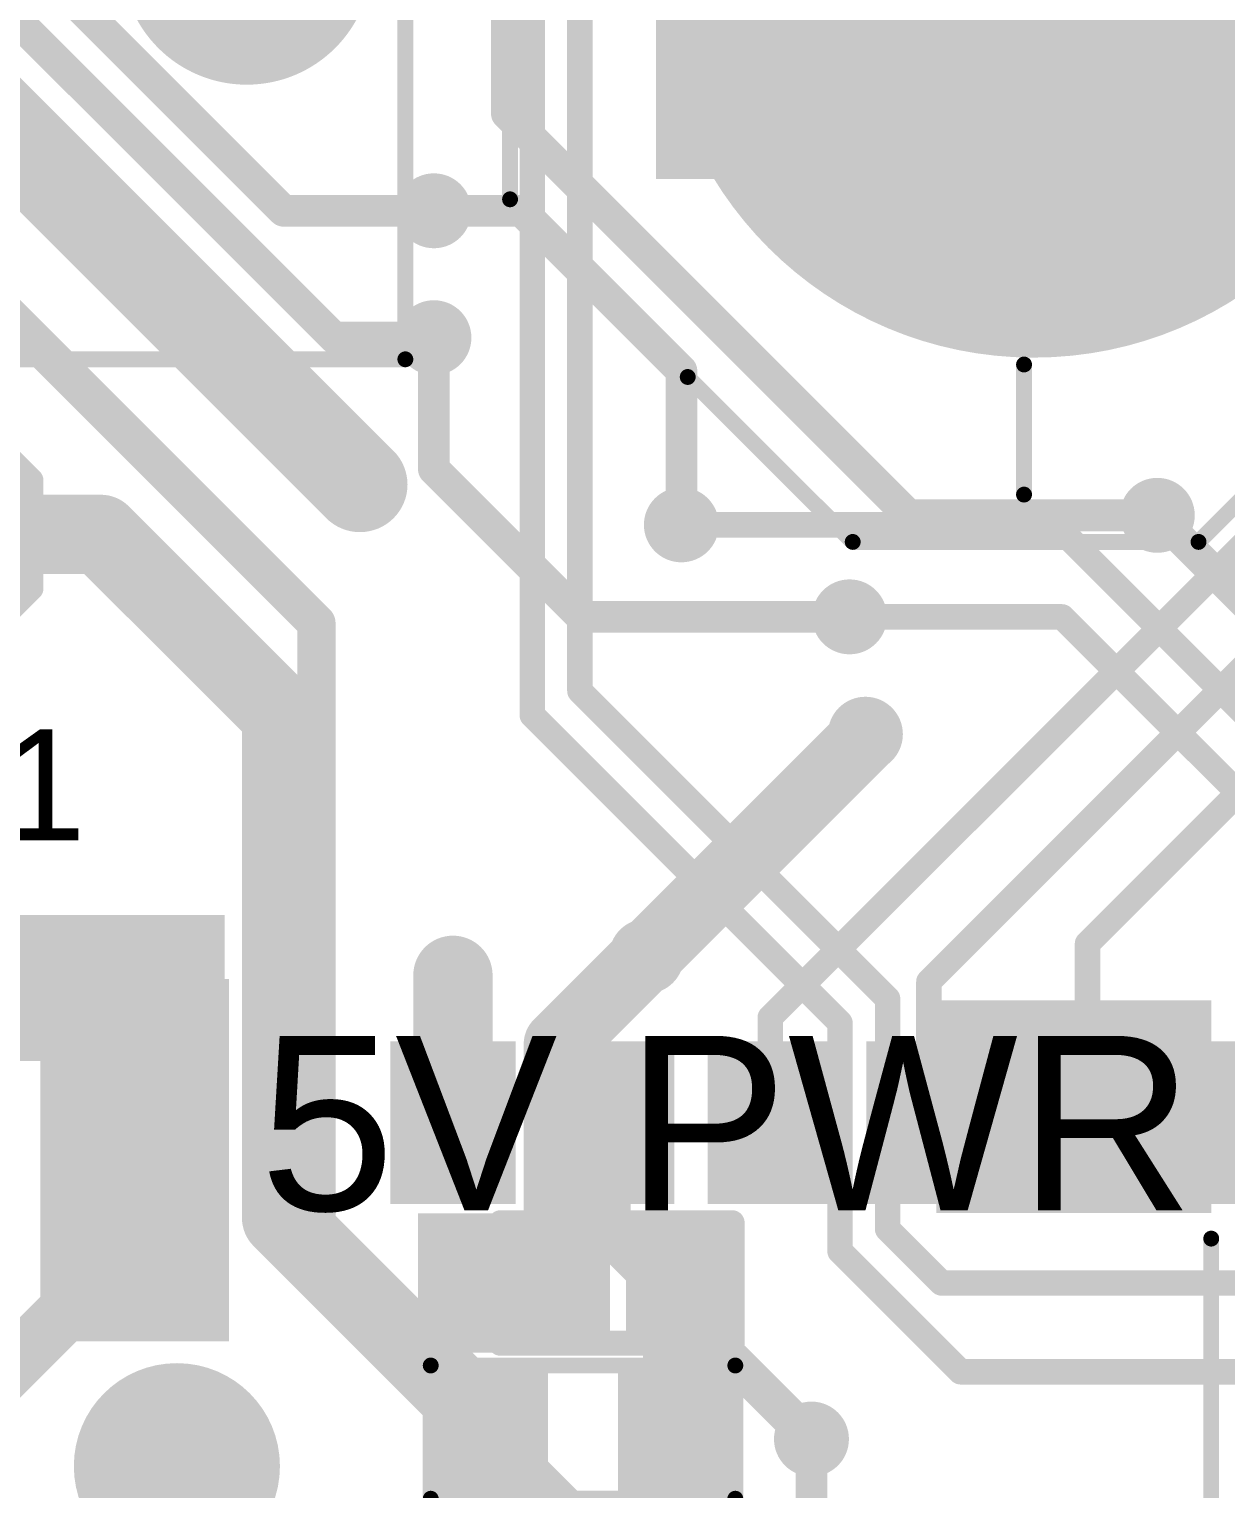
# Model space of a CAD drawing. Header units: millimetres. Extents: x -1.41 to 1.41, y -0.13 to 2.68.
# Drawn here: x -0.4586 to -0.0814, y 0.3071 to 0.7672 of the extents above; entities that cross this region are included whole.
import ezdxf

# ---------------------------------------------------------------- set-up
doc = ezdxf.new("R2010")
doc.units = ezdxf.units.MM
doc.header["$MEASUREMENT"] = 0
for name, color, linetype in [('BottomLayer', 5, 'Continuous'), ('BottomPaste', 16, 'Continuous'), ('BottomSolder', 6, 'Continuous'), ('Mechanical2', 216, 'Continuous'), ('MultiLayer', 9, 'Continuous'), ('PadHoleLayer', 156, 'Continuous'), ('TopLayer', 1, 'Continuous'), ('TopOverlay', 2, 'Continuous'), ('TopPaste', 8, 'Continuous'), ('TopSolder', 216, 'Continuous'), ('ViaHoleLayer', 16, 'Continuous')]:
    doc.layers.add(name, color=color, linetype=linetype)
doc.styles.add('Arial', font='', dxfattribs={"height": 0.2})
doc.styles.get('Arial').set_extended_font_data('Arial')

# ---------------------------------------------------------------- blocks, each defined once
blk = doc.blocks.new('TACTILE_SWITCH_13MM_ACTUATOR_8')
at = {"layer": 'TopLayer'}
for points in [[(-0.20669, 0.11811), (-0.12795, 0.11811), (-0.12795, 0.05906), (-0.20669, 0.05906)], [(0.12795, 0.11811), (0.20669, 0.11811), (0.20669, 0.05906), (0.12795, 0.05906)], [(-0.20669, -0.05906), (-0.12795, -0.05906), (-0.12795, -0.11811), (-0.20669, -0.11811)], [(0.12795, -0.05906), (0.20669, -0.05906), (0.20669, -0.11811), (0.12795, -0.11811)]]:
    blk.add_hatch(color=1, dxfattribs=at).paths.add_polyline_path(points)
at = {"layer": 'TopPaste'}
for points in [[(-0.20669, 0.11811), (-0.12795, 0.11811), (-0.12795, 0.05906), (-0.20669, 0.05906)], [(0.12795, 0.11811), (0.20669, 0.11811), (0.20669, 0.05906), (0.12795, 0.05906)], [(-0.20669, -0.05906), (-0.12795, -0.05906), (-0.12795, -0.11811), (-0.20669, -0.11811)], [(0.12795, -0.05906), (0.20669, -0.05906), (0.20669, -0.11811), (0.12795, -0.11811)]]:
    blk.add_hatch(color=8, dxfattribs=at).paths.add_polyline_path(points)
at = {"layer": 'TopSolder'}
for points in [[(-0.21069, 0.12211), (-0.12395, 0.12211), (-0.12395, 0.05506), (-0.21069, 0.05506)], [(0.12395, 0.12211), (0.21069, 0.12211), (0.21069, 0.05506), (0.12395, 0.05506)], [(-0.21069, -0.05506), (-0.12395, -0.05506), (-0.12395, -0.12211), (-0.21069, -0.12211)], [(0.12395, -0.05506), (0.21069, -0.05506), (0.21069, -0.12211), (0.12395, -0.12211)]]:
    blk.add_hatch(color=216, dxfattribs=at).paths.add_polyline_path(points)
at = {"layer": 'TopOverlay', "const_width": 0.005}
for points in [[(0.094, 0.121), (-0.09, 0.121)], [(-0.124, 0.047), (-0.124, -0.047)], [(0.124, 0.047), (0.124, -0.047)], [(0.094, -0.121), (-0.09, -0.121)]]:
    blk.add_lwpolyline(points, dxfattribs=at)
at = {"layer": 'TopOverlay', "const_width": 0.0025}
for points in [[(-0.09125, 0.121, 1), (-0.08875, 0.121, 1)], [(0.09275, 0.121, 1), (0.09525, 0.121, 1)], [(-0.12525, 0.047, 1), (-0.12275, 0.047, 1)], [(0.12275, 0.047, 1), (0.12525, 0.047, 1)], [(-0.12525, -0.047, 1), (-0.12275, -0.047, 1)], [(0.12275, -0.047, 1), (0.12525, -0.047, 1)], [(-0.09125, -0.121, 1), (-0.08875, -0.121, 1)], [(0.09275, -0.121, 1), (0.09525, -0.121, 1)]]:
    blk.add_lwpolyline(points, format="xyb", close=True, dxfattribs=at)
blk = doc.blocks.new('RES0603_9')
at = {"layer": 'TopLayer'}
for points in [[(-0.015, 0.0175), (-0.015, -0.0175), (-0.045, -0.0175), (-0.045, 0.0175)], [(0.045, 0.0175), (0.045, -0.0175), (0.015, -0.0175), (0.015, 0.0175)]]:
    blk.add_hatch(color=1, dxfattribs=at).paths.add_polyline_path(points)
at = {"layer": 'TopPaste'}
for points in [[(-0.015, 0.0175), (-0.015, -0.0175), (-0.045, -0.0175), (-0.045, 0.0175)], [(0.045, 0.0175), (0.045, -0.0175), (0.015, -0.0175), (0.015, 0.0175)]]:
    blk.add_hatch(color=8, dxfattribs=at).paths.add_polyline_path(points)
at = {"layer": 'TopSolder'}
for points in [[(-0.011, 0.0215), (-0.011, -0.0215), (-0.049, -0.0215), (-0.049, 0.0215)], [(0.049, 0.0215), (0.049, -0.0215), (0.011, -0.0215), (0.011, 0.0215)]]:
    blk.add_hatch(color=216, dxfattribs=at).paths.add_polyline_path(points)
at = {"layer": 'TopOverlay', "const_width": 0.005}
for points in [[(0.048, 0.021), (-0.048, 0.021)], [(-0.048, 0.021), (-0.048, -0.021)], [(0.048, 0.021), (0.048, -0.021)], [(0.048, -0.021), (-0.048, -0.021)]]:
    blk.add_lwpolyline(points, dxfattribs=at)
at = {"layer": 'TopOverlay', "const_width": 0.0025}
for points in [[(-0.04925, 0.021, 1), (-0.04675, 0.021, 1)], [(-0.04925, 0.021, 1), (-0.04675, 0.021, 1)], [(0.04675, 0.021, 1), (0.04925, 0.021, 1)], [(0.04675, 0.021, 1), (0.04925, 0.021, 1)], [(-0.04925, -0.021, 1), (-0.04675, -0.021, 1)], [(-0.04925, -0.021, 1), (-0.04675, -0.021, 1)], [(0.04675, -0.021, 1), (0.04925, -0.021, 1)], [(0.04675, -0.021, 1), (0.04925, -0.021, 1)]]:
    blk.add_lwpolyline(points, format="xyb", close=True, dxfattribs=at)
blk = doc.blocks.new('0855115001_42')
at = {"layer": 'BottomLayer'}
h = blk.add_hatch(color=5, dxfattribs=at)
edge = h.paths.add_edge_path()
edge.add_arc((0.175, 0.175), 0.03543, 0, 360)
at = {"layer": 'BottomSolder'}
h = blk.add_hatch(color=6, dxfattribs=at)
edge = h.paths.add_edge_path()
edge.add_arc((0.175, 0.175), 0.03943, 0, 360)
at = {"layer": 'MultiLayer'}
h = blk.add_hatch(color=9, dxfattribs=at)
edge = h.paths.add_edge_path()
edge.add_arc((0.175, 0.175), 0.03543, 0, 360)
at = {"layer": 'TopLayer'}
h = blk.add_hatch(color=1, dxfattribs=at)
edge = h.paths.add_edge_path()
edge.add_arc((0.175, 0.175), 0.03543, 0, 360)
at = {"layer": 'TopSolder'}
h = blk.add_hatch(color=216, dxfattribs=at)
edge = h.paths.add_edge_path()
edge.add_arc((0.175, 0.175), 0.03943, 0, 360)
at = {"layer": 'TopOverlay', "const_width": 0.005}
for points in [[(0.301, 0.225), (-0.302, 0.225)], [(0.301, -0.372), (0.301, 0.225)]]:
    blk.add_lwpolyline(points, dxfattribs=at)
at = {"layer": 'TopOverlay', "const_width": 0.0025}
blk.add_lwpolyline([(0.29975, 0.225, 1), (0.30225, 0.225, 1)], format="xyb", close=True, dxfattribs=at)
blk.add_lwpolyline([(0.29975, 0.225, 1), (0.30225, 0.225, 1)], format="xyb", close=True, dxfattribs=at)
blk = doc.blocks.new('M55_7012642R_B_124')
at = {"layer": 'BottomLayer'}
for points in [[(0.37461, -0.04331), (0.42185, -0.04331), (0.42185, -0.14961), (0.37461, -0.14961)], [(0.06575, -0.12992), (0.03425, -0.12992), (0.03425, -0.08661), (0.06575, -0.08661)], [(0.11575, -0.12992), (0.08425, -0.12992), (0.08425, -0.08661), (0.11575, -0.08661)], [(0.16575, -0.12992), (0.13425, -0.12992), (0.13425, -0.08661), (0.16575, -0.08661)], [(0.21575, -0.12992), (0.18425, -0.12992), (0.18425, -0.08661), (0.21575, -0.08661)], [(0.26575, -0.12992), (0.23425, -0.12992), (0.23425, -0.08661), (0.26575, -0.08661)], [(0.31575, -0.12992), (0.28425, -0.12992), (0.28425, -0.08661), (0.31575, -0.08661)]]:
    blk.add_hatch(color=5, dxfattribs=at).paths.add_polyline_path(points)
at = {"layer": 'BottomPaste'}
for points in [[(0.37461, -0.04331), (0.42185, -0.04331), (0.42185, -0.14961), (0.37461, -0.14961)], [(0.06575, -0.12992), (0.03425, -0.12992), (0.03425, -0.08661), (0.06575, -0.08661)], [(0.11575, -0.12992), (0.08425, -0.12992), (0.08425, -0.08661), (0.11575, -0.08661)], [(0.16575, -0.12992), (0.13425, -0.12992), (0.13425, -0.08661), (0.16575, -0.08661)], [(0.21575, -0.12992), (0.18425, -0.12992), (0.18425, -0.08661), (0.21575, -0.08661)], [(0.26575, -0.12992), (0.23425, -0.12992), (0.23425, -0.08661), (0.26575, -0.08661)], [(0.31575, -0.12992), (0.28425, -0.12992), (0.28425, -0.08661), (0.31575, -0.08661)]]:
    blk.add_hatch(color=16, dxfattribs=at).paths.add_polyline_path(points)
at = {"layer": 'BottomSolder'}
h = blk.add_hatch(color=6, dxfattribs=at)
edge = h.paths.add_edge_path()
edge.add_arc((0.38701, 0), 0.004, 0, 360)
for points in [[(0.37061, -0.03931), (0.42585, -0.03931), (0.42585, -0.15361), (0.37061, -0.15361)], [(0.06975, -0.13392), (0.03025, -0.13392), (0.03025, -0.08261), (0.06975, -0.08261)], [(0.11975, -0.13392), (0.08025, -0.13392), (0.08025, -0.08261), (0.11975, -0.08261)], [(0.16975, -0.13392), (0.13025, -0.13392), (0.13025, -0.08261), (0.16975, -0.08261)], [(0.21975, -0.13392), (0.18025, -0.13392), (0.18025, -0.08261), (0.21975, -0.08261)], [(0.26975, -0.13392), (0.23025, -0.13392), (0.23025, -0.08261), (0.26975, -0.08261)], [(0.31975, -0.13392), (0.28025, -0.13392), (0.28025, -0.08261), (0.31975, -0.08261)]]:
    blk.add_hatch(color=6, dxfattribs=at).paths.add_polyline_path(points)
at = {"layer": 'PadHoleLayer'}
h = blk.add_hatch(color=156, dxfattribs=at)
edge = h.paths.add_edge_path()
edge.add_arc((0.38701, 0), 0.03248, 0, 360)
at = {"layer": 'TopSolder'}
h = blk.add_hatch(color=216, dxfattribs=at)
edge = h.paths.add_edge_path()
edge.add_arc((0.38701, 0), 0.004, 0, 360)
blk = doc.blocks.new('LED_0402_127')
at = {"layer": 'TopLayer'}
for points in [[(-0.03091, 0.01417), (-0.0065, 0.01417), (-0.0065, -0.01417), (-0.03091, -0.01417)], [(0.0065, 0.01417), (0.03091, 0.01417), (0.03091, -0.01417), (0.0065, -0.01417)]]:
    blk.add_hatch(color=1, dxfattribs=at).paths.add_polyline_path(points)
at = {"layer": 'TopOverlay'}
blk.add_hatch(color=2, dxfattribs=at).paths.add_polyline_path([(0.037, -0.022), (0.063, -0.022), (0.063, 0.022), (0.037, 0.022)])
at = {"layer": 'TopPaste'}
for points in [[(-0.03091, 0.01417), (-0.0065, 0.01417), (-0.0065, -0.01417), (-0.03091, -0.01417)], [(0.0065, 0.01417), (0.03091, 0.01417), (0.03091, -0.01417), (0.0065, -0.01417)]]:
    blk.add_hatch(color=8, dxfattribs=at).paths.add_polyline_path(points)
at = {"layer": 'TopSolder'}
for points in [[(-0.03491, 0.01817), (-0.0025, 0.01817), (-0.0025, -0.01817), (-0.03491, -0.01817)], [(0.0025, 0.01817), (0.03491, 0.01817), (0.03491, -0.01817), (0.0025, -0.01817)]]:
    blk.add_hatch(color=216, dxfattribs=at).paths.add_polyline_path(points)
at = {"layer": 'TopOverlay', "const_width": 0.00787}
for points in [[(-0.036, 0.019), (-0.036, -0.019)], [(0.037, 0.019), (-0.036, 0.019)], [(0.037, 0.019), (0.037, -0.019)], [(0.037, -0.019), (-0.036, -0.019)]]:
    blk.add_lwpolyline(points, dxfattribs=at)
at = {"layer": 'TopOverlay', "const_width": 0.00394}
for points in [[(-0.03797, 0.019, 1), (-0.03403, 0.019, 1)], [(-0.03797, 0.019, 1), (-0.03403, 0.019, 1)], [(0.03503, 0.019, 1), (0.03897, 0.019, 1)], [(0.03503, 0.019, 1), (0.03897, 0.019, 1)], [(-0.03797, -0.019, 1), (-0.03403, -0.019, 1)], [(-0.03797, -0.019, 1), (-0.03403, -0.019, 1)], [(0.03503, -0.019, 1), (0.03897, -0.019, 1)], [(0.03503, -0.019, 1), (0.03897, -0.019, 1)]]:
    blk.add_lwpolyline(points, format="xyb", close=True, dxfattribs=at)
blk = doc.blocks.new('PRT_10474_129')
at = {"layer": 'BottomLayer'}
h = blk.add_hatch(color=5, dxfattribs=at)
edge = h.paths.add_edge_path()
edge.add_arc((-0.14173, 0), 0.11417, 0, 360)
at = {"layer": 'BottomSolder'}
h = blk.add_hatch(color=6, dxfattribs=at)
edge = h.paths.add_edge_path()
edge.add_arc((-0.14173, 0), 0.11817, 0, 360)
at = {"layer": 'MultiLayer'}
h = blk.add_hatch(color=9, dxfattribs=at)
edge = h.paths.add_edge_path()
edge.add_arc((-0.14173, 0), 0.11417, 0, 360)
at = {"layer": 'PadHoleLayer'}
h = blk.add_hatch(color=156, dxfattribs=at)
edge = h.paths.add_edge_path()
edge.add_arc((-0.14173, 0), 0.09055, 0, 360)
at = {"layer": 'TopLayer'}
h = blk.add_hatch(color=1, dxfattribs=at)
edge = h.paths.add_edge_path()
edge.add_arc((-0.14173, 0), 0.11417, 0, 360)
at = {"layer": 'TopSolder'}
h = blk.add_hatch(color=216, dxfattribs=at)
edge = h.paths.add_edge_path()
edge.add_arc((-0.14173, 0), 0.11817, 0, 360)
at = {"layer": 'TopOverlay', "const_width": 0.005}
for points in [[(-0.21, 0.165), (-0.266, 0.109)], [(-0.21, 0.165), (0.311, 0.165)], [(-0.266, 0.109), (-0.318, 0.057)], [(-0.318, 0.057), (-0.318, -0.052)], [(-0.30308, 0.003), (-0.26208, 0.003)], [(-0.318, -0.052), (-0.266, -0.104)]]:
    blk.add_lwpolyline(points, dxfattribs=at)
at = {"layer": 'TopOverlay', "const_width": 0.0025}
for points in [[(-0.21125, 0.165, 1), (-0.20875, 0.165, 1)], [(-0.21125, 0.165, 1), (-0.20875, 0.165, 1)], [(-0.26725, 0.109, 1), (-0.26475, 0.109, 1)], [(-0.26725, 0.109, 1), (-0.26475, 0.109, 1)], [(-0.31925, 0.057, 1), (-0.31675, 0.057, 1)], [(-0.31925, 0.057, 1), (-0.31675, 0.057, 1)], [(-0.30433, 0.003, 1), (-0.30183, 0.003, 1)], [(-0.26333, 0.003, 1), (-0.26083, 0.003, 1)], [(-0.31925, -0.052, 1), (-0.31675, -0.052, 1)], [(-0.31925, -0.052, 1), (-0.31675, -0.052, 1)]]:
    blk.add_lwpolyline(points, format="xyb", close=True, dxfattribs=at)
blk = doc.blocks.new('TEST_POINT_130')
at = {"layer": 'TopLayer'}
blk.add_hatch(color=1, dxfattribs=at).paths.add_polyline_path([(0.015, 0.03), (-0.015, 0.03), (-0.03, 0.015), (-0.03, -0.015), (-0.015, -0.03), (0.015, -0.03), (0.03, -0.015), (0.03, 0.015)])
at = {"layer": 'TopPaste'}
blk.add_hatch(color=8, dxfattribs=at).paths.add_polyline_path([(0.015, 0.03), (-0.015, 0.03), (-0.03, 0.015), (-0.03, -0.015), (-0.015, -0.03), (0.015, -0.03), (0.03, -0.015), (0.03, 0.015)])
at = {"layer": 'TopSolder'}
blk.add_hatch(color=216, dxfattribs=at).paths.add_polyline_path([(0.017, 0.034), (-0.017, 0.034), (-0.034, 0.017), (-0.034, -0.017), (-0.017, -0.034), (0.017, -0.034), (0.034, -0.017), (0.034, 0.017)])
at = {"layer": 'TopOverlay', "const_width": 0.00787}
for points in [[(-0.037, 0.017), (-0.017, 0.037)], [(0.017, 0.037), (-0.017, 0.037)], [(0.017, 0.037), (-0.017, 0.037)], [(0.037, 0.017), (0.017, 0.037)], [(-0.037, -0.017), (-0.037, 0.017)], [(0.037, -0.017), (0.037, 0.017)], [(-0.017, -0.037), (-0.037, -0.017)], [(0.017, -0.037), (0.037, -0.017)], [(0.017, -0.037), (-0.017, -0.037)], [(0.017, -0.037), (-0.017, -0.037)]]:
    blk.add_lwpolyline(points, dxfattribs=at)
at = {"layer": 'TopOverlay', "const_width": 0.00394}
for points in [[(-0.01897, 0.037, 1), (-0.01503, 0.037, 1)], [(-0.01897, 0.037, 1), (-0.01503, 0.037, 1)], [(-0.01897, 0.037, 1), (-0.01503, 0.037, 1)], [(0.01503, 0.037, 1), (0.01897, 0.037, 1)], [(0.01503, 0.037, 1), (0.01897, 0.037, 1)], [(0.01503, 0.037, 1), (0.01897, 0.037, 1)], [(-0.03897, 0.017, 1), (-0.03503, 0.017, 1)], [(-0.03897, 0.017, 1), (-0.03503, 0.017, 1)], [(0.03503, 0.017, 1), (0.03897, 0.017, 1)], [(0.03503, 0.017, 1), (0.03897, 0.017, 1)], [(-0.03897, -0.017, 1), (-0.03503, -0.017, 1)], [(-0.03897, -0.017, 1), (-0.03503, -0.017, 1)], [(0.03503, -0.017, 1), (0.03897, -0.017, 1)], [(0.03503, -0.017, 1), (0.03897, -0.017, 1)], [(-0.01897, -0.037, 1), (-0.01503, -0.037, 1)], [(-0.01897, -0.037, 1), (-0.01503, -0.037, 1)], [(-0.01897, -0.037, 1), (-0.01503, -0.037, 1)], [(0.01503, -0.037, 1), (0.01897, -0.037, 1)], [(0.01503, -0.037, 1), (0.01897, -0.037, 1)], [(0.01503, -0.037, 1), (0.01897, -0.037, 1)]]:
    blk.add_lwpolyline(points, format="xyb", close=True, dxfattribs=at)

msp = doc.modelspace()

# ---------------------------------------------------------------- hatches: boundary and pattern name
at = {"layer": 'BottomLayer'}
for points in [[(-0.261, 0.72), (-0.03, 0.72), (-0.03, 0.903), (-0.261, 0.903)], [(-0.681, 0.442), (-0.398, 0.442), (-0.398, 0.488), (-0.681, 0.488)], [(-0.455, 0.355), (-0.397, 0.355), (-0.397, 0.488), (-0.455, 0.488)]]:
    msp.add_hatch(color=5, dxfattribs=at).paths.add_polyline_path(points)
h = msp.add_hatch(color=5, dxfattribs=at)
edge = h.paths.add_edge_path()
edge.add_arc((-0.331, 0.71), 0.01181, 0, 360)
h = msp.add_hatch(color=5, dxfattribs=at)
edge = h.paths.add_edge_path()
edge.add_arc((-0.331, 0.67), 0.01181, 0, 360)
h = msp.add_hatch(color=5, dxfattribs=at)
edge = h.paths.add_edge_path()
edge.add_arc((-0.35432, 0.6237), 0.01181, 0, 360)
h = msp.add_hatch(color=5, dxfattribs=at)
edge = h.paths.add_edge_path()
edge.add_arc((-0.103, 0.614), 0.01181, 0, 360)
h = msp.add_hatch(color=5, dxfattribs=at)
edge = h.paths.add_edge_path()
edge.add_arc((-0.253, 0.611), 0.01181, 0, 360)
h = msp.add_hatch(color=5, dxfattribs=at)
edge = h.paths.add_edge_path()
edge.add_arc((-0.436, 0.608), 0.01181, 0, 360)
h = msp.add_hatch(color=5, dxfattribs=at)
edge = h.paths.add_edge_path()
edge.add_arc((-0.2, 0.582), 0.01181, 0, 360)
h = msp.add_hatch(color=5, dxfattribs=at)
edge = h.paths.add_edge_path()
edge.add_arc((-0.195, 0.545), 0.01181, 0, 360)
h = msp.add_hatch(color=5, dxfattribs=at)
edge = h.paths.add_edge_path()
edge.add_arc((-0.264, 0.475), 0.01181, 0, 360)
h = msp.add_hatch(color=5, dxfattribs=at)
edge = h.paths.add_edge_path()
edge.add_arc((-0.325, 0.469), 0.01181, 0, 360)
h = msp.add_hatch(color=5, dxfattribs=at)
edge = h.paths.add_edge_path()
edge.add_arc((-0.212, 0.32281), 0.01181, 0, 360)
at = {"layer": 'BottomSolder'}
h = msp.add_hatch(color=6, dxfattribs=at)
edge = h.paths.add_edge_path()
edge.add_arc((-0.331, 0.71), 0.00591, 0, 360)
h = msp.add_hatch(color=6, dxfattribs=at)
edge = h.paths.add_edge_path()
edge.add_arc((-0.331, 0.67), 0.00591, 0, 360)
h = msp.add_hatch(color=6, dxfattribs=at)
edge = h.paths.add_edge_path()
edge.add_arc((-0.35432, 0.6237), 0.00591, 0, 360)
h = msp.add_hatch(color=6, dxfattribs=at)
edge = h.paths.add_edge_path()
edge.add_arc((-0.253, 0.611), 0.00591, 0, 360)
h = msp.add_hatch(color=6, dxfattribs=at)
edge = h.paths.add_edge_path()
edge.add_arc((-0.103, 0.614), 0.00591, 0, 360)
h = msp.add_hatch(color=6, dxfattribs=at)
edge = h.paths.add_edge_path()
edge.add_arc((-0.436, 0.608), 0.00591, 0, 360)
h = msp.add_hatch(color=6, dxfattribs=at)
edge = h.paths.add_edge_path()
edge.add_arc((-0.2, 0.582), 0.00591, 0, 360)
h = msp.add_hatch(color=6, dxfattribs=at)
edge = h.paths.add_edge_path()
edge.add_arc((-0.195, 0.545), 0.00591, 0, 360)
h = msp.add_hatch(color=6, dxfattribs=at)
edge = h.paths.add_edge_path()
edge.add_arc((-0.264, 0.475), 0.00591, 0, 360)
h = msp.add_hatch(color=6, dxfattribs=at)
edge = h.paths.add_edge_path()
edge.add_arc((-0.325, 0.469), 0.00591, 0, 360)
h = msp.add_hatch(color=6, dxfattribs=at)
edge = h.paths.add_edge_path()
edge.add_arc((-0.212, 0.32281), 0.00591, 0, 360)
at = {"layer": 'TopLayer'}
h = msp.add_hatch(color=1, dxfattribs=at)
edge = h.paths.add_edge_path()
edge.add_arc((-0.331, 0.71), 0.01181, 0, 360)
h = msp.add_hatch(color=1, dxfattribs=at)
edge = h.paths.add_edge_path()
edge.add_arc((-0.331, 0.67), 0.01181, 0, 360)
h = msp.add_hatch(color=1, dxfattribs=at)
edge = h.paths.add_edge_path()
edge.add_arc((-0.35432, 0.6237), 0.01181, 0, 360)
h = msp.add_hatch(color=1, dxfattribs=at)
edge = h.paths.add_edge_path()
edge.add_arc((-0.103, 0.614), 0.01181, 0, 360)
h = msp.add_hatch(color=1, dxfattribs=at)
edge = h.paths.add_edge_path()
edge.add_arc((-0.253, 0.611), 0.01181, 0, 360)
h = msp.add_hatch(color=1, dxfattribs=at)
edge = h.paths.add_edge_path()
edge.add_arc((-0.436, 0.608), 0.01181, 0, 360)
h = msp.add_hatch(color=1, dxfattribs=at)
edge = h.paths.add_edge_path()
edge.add_arc((-0.2, 0.582), 0.01181, 0, 360)
h = msp.add_hatch(color=1, dxfattribs=at)
edge = h.paths.add_edge_path()
edge.add_arc((-0.195, 0.545), 0.01181, 0, 360)
h = msp.add_hatch(color=1, dxfattribs=at)
edge = h.paths.add_edge_path()
edge.add_arc((-0.264, 0.475), 0.01181, 0, 360)
h = msp.add_hatch(color=1, dxfattribs=at)
edge = h.paths.add_edge_path()
edge.add_arc((-0.325, 0.469), 0.01181, 0, 360)
h = msp.add_hatch(color=1, dxfattribs=at)
edge = h.paths.add_edge_path()
edge.add_arc((-0.212, 0.32281), 0.01181, 0, 360)
at = {"layer": 'TopSolder'}
h = msp.add_hatch(color=216, dxfattribs=at)
edge = h.paths.add_edge_path()
edge.add_arc((-0.331, 0.71), 0.00591, 0, 360)
h = msp.add_hatch(color=216, dxfattribs=at)
edge = h.paths.add_edge_path()
edge.add_arc((-0.331, 0.67), 0.00591, 0, 360)
h = msp.add_hatch(color=216, dxfattribs=at)
edge = h.paths.add_edge_path()
edge.add_arc((-0.35432, 0.6237), 0.00591, 0, 360)
h = msp.add_hatch(color=216, dxfattribs=at)
edge = h.paths.add_edge_path()
edge.add_arc((-0.253, 0.611), 0.00591, 0, 360)
h = msp.add_hatch(color=216, dxfattribs=at)
edge = h.paths.add_edge_path()
edge.add_arc((-0.103, 0.614), 0.00591, 0, 360)
h = msp.add_hatch(color=216, dxfattribs=at)
edge = h.paths.add_edge_path()
edge.add_arc((-0.436, 0.608), 0.00591, 0, 360)
h = msp.add_hatch(color=216, dxfattribs=at)
edge = h.paths.add_edge_path()
edge.add_arc((-0.2, 0.582), 0.00591, 0, 360)
h = msp.add_hatch(color=216, dxfattribs=at)
edge = h.paths.add_edge_path()
edge.add_arc((-0.195, 0.545), 0.00591, 0, 360)
h = msp.add_hatch(color=216, dxfattribs=at)
edge = h.paths.add_edge_path()
edge.add_arc((-0.264, 0.475), 0.00591, 0, 360)
h = msp.add_hatch(color=216, dxfattribs=at)
edge = h.paths.add_edge_path()
edge.add_arc((-0.325, 0.469), 0.00591, 0, 360)
h = msp.add_hatch(color=216, dxfattribs=at)
edge = h.paths.add_edge_path()
edge.add_arc((-0.212, 0.32281), 0.00591, 0, 360)
at = {"layer": 'ViaHoleLayer'}
h = msp.add_hatch(color=16, dxfattribs=at)
edge = h.paths.add_edge_path()
edge.add_arc((-0.331, 0.71), 0.00591, 0, 360)
h = msp.add_hatch(color=16, dxfattribs=at)
edge = h.paths.add_edge_path()
edge.add_arc((-0.331, 0.67), 0.00591, 0, 360)
h = msp.add_hatch(color=16, dxfattribs=at)
edge = h.paths.add_edge_path()
edge.add_arc((-0.35432, 0.6237), 0.00591, 0, 360)
h = msp.add_hatch(color=16, dxfattribs=at)
edge = h.paths.add_edge_path()
edge.add_arc((-0.253, 0.611), 0.00591, 0, 360)
h = msp.add_hatch(color=16, dxfattribs=at)
edge = h.paths.add_edge_path()
edge.add_arc((-0.103, 0.614), 0.00591, 0, 360)
h = msp.add_hatch(color=16, dxfattribs=at)
edge = h.paths.add_edge_path()
edge.add_arc((-0.436, 0.608), 0.00591, 0, 360)
h = msp.add_hatch(color=16, dxfattribs=at)
edge = h.paths.add_edge_path()
edge.add_arc((-0.2, 0.582), 0.00591, 0, 360)
h = msp.add_hatch(color=16, dxfattribs=at)
edge = h.paths.add_edge_path()
edge.add_arc((-0.195, 0.545), 0.00591, 0, 360)
h = msp.add_hatch(color=16, dxfattribs=at)
edge = h.paths.add_edge_path()
edge.add_arc((-0.264, 0.475), 0.00591, 0, 360)
h = msp.add_hatch(color=16, dxfattribs=at)
edge = h.paths.add_edge_path()
edge.add_arc((-0.325, 0.469), 0.00591, 0, 360)
h = msp.add_hatch(color=16, dxfattribs=at)
edge = h.paths.add_edge_path()
edge.add_arc((-0.212, 0.32281), 0.00591, 0, 360)

# ---------------------------------------------------------------- linework, layer by layer
at = {"layer": 'BottomLayer'}
for points, const_width in [([(-0.308, 0.74063), (-0.308, 1.085)], 0.01), ([(-0.225, 0.45571), (0.08129, 0.762)], 0.008), ([(-0.175, 0.467), (0.10409, 0.74609)], 0.008), ([(-0.308, 0.74063), (-0.18137, 0.614)], 0.01), ([(-0.125, 0.479), (0.12709, 0.73109)], 0.008), ([(-0.331, 0.71), (-0.30338, 0.71)], 0.01), ([(-0.30338, 0.71), (-0.253, 0.65962)], 0.01), ([(-0.476, 0.688), (-0.368, 0.58)], 0.012), ([(-0.331, 0.6285), (-0.331, 0.67)], 0.01), ([(-0.253, 0.611), (-0.253, 0.65962)], 0.01), ([(-0.331, 0.6285), (-0.2845, 0.582)], 0.01), ([(-0.18137, 0.614), (-0.103, 0.614)], 0.01), ([(-0.368, 0.38025), (-0.368, 0.58)], 0.012), ([(-0.2845, 0.582), (-0.2, 0.582)], 0.01), ([(-0.264, 0.475), (-0.195, 0.544)], 0.022), ([(-0.195, 0.544), (-0.195, 0.545)], 0.022), ([(-0.325, 0.42253), (-0.325, 0.469)], 0.025), ([(-0.125, 0.42253), (-0.125, 0.479)], 0.008), ([(-0.175, 0.42253), (-0.175, 0.467)], 0.008), ([(-0.42171, 0.44671), (-0.42171, 0.45737)], 0.022), ([(-0.43585, 0.44937), (-0.42323, 0.43675)], 0.022), ([(-0.42323, 0.44377), (-0.421, 0.446)], 0.022), ([(-0.42171, 0.44671), (-0.421, 0.446)], 0.022), ([(-0.225, 0.42253), (-0.225, 0.45571)], 0.008), ([(-0.42323, 0.43675), (-0.42323, 0.44377)], 0.022), ([(-0.42323, 0.41071), (-0.42323, 0.43675)], 0.022), ([(-0.32676, 0.42276), (-0.326, 0.42353)], 0.022), ([(-0.426, 0.384), (-0.426, 0.4215)], 0.018), ([(-0.275, 0.38581), (-0.275, 0.42253)], 0.012), ([(-0.326, 0.42353), (-0.325, 0.42253)], 0.008), ([(-0.476, 0.334), (-0.426, 0.384)], 0.018), ([(-0.275, 0.38581), (-0.212, 0.32281)], 0.012), ([(-0.368, 0.38025), (-0.28575, 0.298)], 0.012)]:
    msp.add_lwpolyline(points, dxfattribs=dict(at, const_width=const_width))
for points, const_width in [([(-0.3105, 0.74063, 1), (-0.3055, 0.74063, 1)], 0.005), ([(-0.3105, 0.74063, 1), (-0.3055, 0.74063, 1)], 0.005), ([(-0.3335, 0.71, 1), (-0.3285, 0.71, 1)], 0.005), ([(-0.30588, 0.71, 1), (-0.30088, 0.71, 1)], 0.005), ([(-0.30588, 0.71, 1), (-0.30088, 0.71, 1)], 0.005), ([(-0.3335, 0.67, 1), (-0.3285, 0.67, 1)], 0.005), ([(-0.2555, 0.65962, 1), (-0.2505, 0.65962, 1)], 0.005), ([(-0.2555, 0.65962, 1), (-0.2505, 0.65962, 1)], 0.005), ([(-0.3335, 0.6285, 1), (-0.3285, 0.6285, 1)], 0.005), ([(-0.3335, 0.6285, 1), (-0.3285, 0.6285, 1)], 0.005), ([(-0.18387, 0.614, 1), (-0.17887, 0.614, 1)], 0.005), ([(-0.18387, 0.614, 1), (-0.17887, 0.614, 1)], 0.005), ([(-0.1055, 0.614, 1), (-0.1005, 0.614, 1)], 0.005), ([(-0.2555, 0.611, 1), (-0.2505, 0.611, 1)], 0.005), ([(-0.371, 0.58, 1), (-0.365, 0.58, 1)], 0.006), ([(-0.371, 0.58, 1), (-0.365, 0.58, 1)], 0.006), ([(-0.287, 0.582, 1), (-0.282, 0.582, 1)], 0.005), ([(-0.287, 0.582, 1), (-0.282, 0.582, 1)], 0.005), ([(-0.2025, 0.582, 1), (-0.1975, 0.582, 1)], 0.005), ([(-0.2005, 0.545, 1), (-0.1895, 0.545, 1)], 0.011), ([(-0.2005, 0.544, 1), (-0.1895, 0.544, 1)], 0.011), ([(-0.2005, 0.544, 1), (-0.1895, 0.544, 1)], 0.011), ([(-0.2695, 0.475, 1), (-0.2585, 0.475, 1)], 0.011), ([(-0.33125, 0.469, 1), (-0.31875, 0.469, 1)], 0.0125), ([(-0.127, 0.479, 1), (-0.123, 0.479, 1)], 0.004), ([(-0.127, 0.479, 1), (-0.123, 0.479, 1)], 0.004), ([(-0.177, 0.467, 1), (-0.173, 0.467, 1)], 0.004), ([(-0.177, 0.467, 1), (-0.173, 0.467, 1)], 0.004), ([(-0.42721, 0.45737, 1), (-0.41621, 0.45737, 1)], 0.011), ([(-0.44135, 0.44937, 1), (-0.43035, 0.44937, 1)], 0.011), ([(-0.42721, 0.44671, 1), (-0.41621, 0.44671, 1)], 0.011), ([(-0.42721, 0.44671, 1), (-0.41621, 0.44671, 1)], 0.011), ([(-0.4265, 0.446, 1), (-0.4155, 0.446, 1)], 0.011), ([(-0.4265, 0.446, 1), (-0.4155, 0.446, 1)], 0.011), ([(-0.227, 0.45571, 1), (-0.223, 0.45571, 1)], 0.004), ([(-0.227, 0.45571, 1), (-0.223, 0.45571, 1)], 0.004), ([(-0.42873, 0.44377, 1), (-0.41773, 0.44377, 1)], 0.011), ([(-0.42873, 0.44377, 1), (-0.41773, 0.44377, 1)], 0.011), ([(-0.42873, 0.43675, 1), (-0.41773, 0.43675, 1)], 0.011), ([(-0.42873, 0.43675, 1), (-0.41773, 0.43675, 1)], 0.011), ([(-0.42873, 0.43675, 1), (-0.41773, 0.43675, 1)], 0.011), ([(-0.33226, 0.42276, 1), (-0.32126, 0.42276, 1)], 0.011), ([(-0.33125, 0.42253, 1), (-0.31875, 0.42253, 1)], 0.0125), ([(-0.3315, 0.42353, 1), (-0.3205, 0.42353, 1)], 0.011), ([(-0.4305, 0.4215, 1), (-0.4215, 0.4215, 1)], 0.009), ([(-0.278, 0.42253, 1), (-0.272, 0.42253, 1)], 0.006), ([(-0.328, 0.42353, 1), (-0.324, 0.42353, 1)], 0.004), ([(-0.327, 0.42253, 1), (-0.323, 0.42253, 1)], 0.004), ([(-0.227, 0.42253, 1), (-0.223, 0.42253, 1)], 0.004), ([(-0.177, 0.42253, 1), (-0.173, 0.42253, 1)], 0.004), ([(-0.127, 0.42253, 1), (-0.123, 0.42253, 1)], 0.004), ([(-0.42873, 0.41071, 1), (-0.41773, 0.41071, 1)], 0.011), ([(-0.4305, 0.384, 1), (-0.4215, 0.384, 1)], 0.009), ([(-0.4305, 0.384, 1), (-0.4215, 0.384, 1)], 0.009), ([(-0.278, 0.38581, 1), (-0.272, 0.38581, 1)], 0.006), ([(-0.278, 0.38581, 1), (-0.272, 0.38581, 1)], 0.006), ([(-0.371, 0.38025, 1), (-0.365, 0.38025, 1)], 0.006), ([(-0.371, 0.38025, 1), (-0.365, 0.38025, 1)], 0.006), ([(-0.215, 0.32281, 1), (-0.209, 0.32281, 1)], 0.006)]:
    msp.add_lwpolyline(points, format="xyb", close=True, dxfattribs=dict(at, const_width=const_width))
at = {"layer": 'Mechanical2', "const_width": 0.015}
msp.add_lwpolyline([(1.39764, 1.27953, 1), (-1.39764, 1.27953, 1)], format="xyb", close=True, dxfattribs=at)
at = {"layer": 'TopLayer'}
for points, const_width in [([(-0.285, 0.55863), (-0.285, 1.25)], 0.008), ([(-0.3, 0.551), (-0.3, 1.205)], 0.008), ([(-0.4589, 0.7905), (-0.3784, 0.71)], 0.01), ([(-0.46594, 0.7735), (-0.36244, 0.67)], 0.01), ([(-0.47712, 0.7465), (-0.35432, 0.6237)], 0.03), ([(-0.3784, 0.71), (-0.331, 0.71)], 0.01), ([(-0.36244, 0.67), (-0.331, 0.67)], 0.01), ([(-0.495, 0.608), (-0.436, 0.608)], 0.025), ([(-0.436, 0.608), (-0.379, 0.551)], 0.025), ([(-0.103, 0.614), (-0.02597, 0.53697)], 0.01), ([(-0.253, 0.611), (-0.135, 0.611)], 0.008), ([(-0.135, 0.611), (-0.03716, 0.51316)], 0.008), ([(-0.2, 0.582), (-0.133, 0.582)], 0.008), ([(-0.133, 0.582), (-0.048, 0.497)], 0.008), ([(-0.379, 0.3925), (-0.379, 0.551)], 0.025), ([(-0.285, 0.55863), (-0.188, 0.46163)], 0.008), ([(-0.3, 0.551), (-0.203, 0.454)], 0.008), ([(-0.2917, 0.4473), (-0.264, 0.475)], 0.022), ([(-0.188, 0.389), (-0.188, 0.46163)], 0.008), ([(-0.2917, 0.372), (-0.2917, 0.4473)], 0.022), ([(-0.203, 0.382), (-0.203, 0.454)], 0.008), ([(-0.379, 0.3925), (-0.314, 0.3275)], 0.025), ([(-0.188, 0.389), (-0.171, 0.372)], 0.008), ([(-0.2543, 0.372), (-0.25415, 0.37185)], 0.022), ([(-0.25415, 0.32515), (-0.25415, 0.37185)], 0.022), ([(-0.203, 0.382), (-0.165, 0.344)], 0.008), ([(-0.171, 0.372), (0.125, 0.372)], 0.008), ([(-0.165, 0.344), (0.025, 0.344)], 0.008), ([(-0.314, 0.325), (-0.314, 0.3275)], 0.025), ([(-0.25415, 0.32515), (-0.254, 0.325)], 0.022), ([(-0.212, 0.272), (-0.212, 0.32281)], 0.01)]:
    msp.add_lwpolyline(points, dxfattribs=dict(at, const_width=const_width))
for points, const_width in [([(-0.3809, 0.71, 1), (-0.3759, 0.71, 1)], 0.005), ([(-0.3809, 0.71, 1), (-0.3759, 0.71, 1)], 0.005), ([(-0.3335, 0.71, 1), (-0.3285, 0.71, 1)], 0.005), ([(-0.36494, 0.67, 1), (-0.35994, 0.67, 1)], 0.005), ([(-0.36494, 0.67, 1), (-0.35994, 0.67, 1)], 0.005), ([(-0.3335, 0.67, 1), (-0.3285, 0.67, 1)], 0.005), ([(-0.36182, 0.6237, 1), (-0.34682, 0.6237, 1)], 0.015), ([(-0.44225, 0.608, 1), (-0.42975, 0.608, 1)], 0.0125), ([(-0.44225, 0.608, 1), (-0.42975, 0.608, 1)], 0.0125), ([(-0.1055, 0.614, 1), (-0.1005, 0.614, 1)], 0.005), ([(-0.255, 0.611, 1), (-0.251, 0.611, 1)], 0.004), ([(-0.137, 0.611, 1), (-0.133, 0.611, 1)], 0.004), ([(-0.137, 0.611, 1), (-0.133, 0.611, 1)], 0.004), ([(-0.202, 0.582, 1), (-0.198, 0.582, 1)], 0.004), ([(-0.135, 0.582, 1), (-0.131, 0.582, 1)], 0.004), ([(-0.135, 0.582, 1), (-0.131, 0.582, 1)], 0.004), ([(-0.38525, 0.551, 1), (-0.37275, 0.551, 1)], 0.0125), ([(-0.38525, 0.551, 1), (-0.37275, 0.551, 1)], 0.0125), ([(-0.287, 0.55863, 1), (-0.283, 0.55863, 1)], 0.004), ([(-0.287, 0.55863, 1), (-0.283, 0.55863, 1)], 0.004), ([(-0.302, 0.551, 1), (-0.298, 0.551, 1)], 0.004), ([(-0.302, 0.551, 1), (-0.298, 0.551, 1)], 0.004), ([(-0.2695, 0.475, 1), (-0.2585, 0.475, 1)], 0.011), ([(-0.19, 0.46163, 1), (-0.186, 0.46163, 1)], 0.004), ([(-0.19, 0.46163, 1), (-0.186, 0.46163, 1)], 0.004), ([(-0.2972, 0.4473, 1), (-0.2862, 0.4473, 1)], 0.011), ([(-0.2972, 0.4473, 1), (-0.2862, 0.4473, 1)], 0.011), ([(-0.205, 0.454, 1), (-0.201, 0.454, 1)], 0.004), ([(-0.205, 0.454, 1), (-0.201, 0.454, 1)], 0.004), ([(-0.38525, 0.3925, 1), (-0.37275, 0.3925, 1)], 0.0125), ([(-0.38525, 0.3925, 1), (-0.37275, 0.3925, 1)], 0.0125), ([(-0.19, 0.389, 1), (-0.186, 0.389, 1)], 0.004), ([(-0.19, 0.389, 1), (-0.186, 0.389, 1)], 0.004), ([(-0.2972, 0.372, 1), (-0.2862, 0.372, 1)], 0.011), ([(-0.2598, 0.372, 1), (-0.2488, 0.372, 1)], 0.011), ([(-0.25965, 0.37185, 1), (-0.24865, 0.37185, 1)], 0.011), ([(-0.25965, 0.37185, 1), (-0.24865, 0.37185, 1)], 0.011), ([(-0.205, 0.382, 1), (-0.201, 0.382, 1)], 0.004), ([(-0.205, 0.382, 1), (-0.201, 0.382, 1)], 0.004), ([(-0.173, 0.372, 1), (-0.169, 0.372, 1)], 0.004), ([(-0.173, 0.372, 1), (-0.169, 0.372, 1)], 0.004), ([(-0.167, 0.344, 1), (-0.163, 0.344, 1)], 0.004), ([(-0.167, 0.344, 1), (-0.163, 0.344, 1)], 0.004), ([(-0.32025, 0.3275, 1), (-0.30775, 0.3275, 1)], 0.0125), ([(-0.32025, 0.3275, 1), (-0.30775, 0.3275, 1)], 0.0125), ([(-0.32025, 0.325, 1), (-0.30775, 0.325, 1)], 0.0125), ([(-0.25965, 0.32515, 1), (-0.24865, 0.32515, 1)], 0.011), ([(-0.25965, 0.32515, 1), (-0.24865, 0.32515, 1)], 0.011), ([(-0.2595, 0.325, 1), (-0.2485, 0.325, 1)], 0.011), ([(-0.2145, 0.32281, 1), (-0.2095, 0.32281, 1)], 0.005)]:
    msp.add_lwpolyline(points, format="xyb", close=True, dxfattribs=dict(at, const_width=const_width))

# ---------------------------------------------------------------- block references
for name, p, rotation in [('0855115001_42', (-0.565, 0.96419), 270), ('PRT_10474_129', (-0.142, 0.92362), 90), ('TEST_POINT_130', (-0.495, 0.608), 270), ('M55_7012642R_B_124', (-0.025, 0.31426), 180), ('TACTILE_SWITCH_13MM_ACTUATOR_8', (0.038, 0.339), 180), ('LED_0402_127', (-0.273, 0.372), 180), ('RES0603_9', (-0.284, 0.325), 180)]:
    msp.add_blockref(name, p, dxfattribs=dict(rotation=rotation))

# ---------------------------------------------------------------- texts
at = {"layer": 'TopOverlay', "style": 'Arial'}
msp.add_text('J1', height=0.035, dxfattribs=at).set_placement((-0.49233, 0.51151))
msp.add_text('5V PWR', height=0.055, rotation=360, dxfattribs=at).set_placement((-0.386, 0.3949))

doc.saveas('drawing.dxf')
